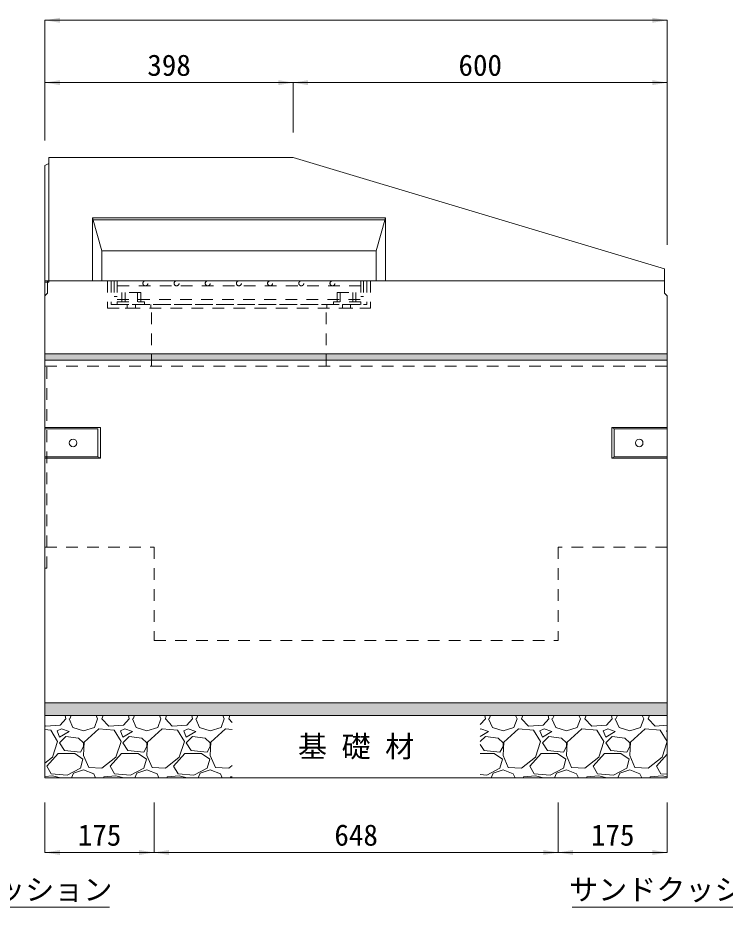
# Model space of a CAD drawing. Units: millimetres at full size. Extents: x 0 to 26200, y 7460 to 13400.
# Drawn here: x 1957 to 3092, y 10387 to 11814 of the extents above; entities that cross this region are included whole.
import ezdxf
from ezdxf.enums import TextEntityAlignment as Align

# ---------------------------------------------------------------- set-up
doc = ezdxf.new("R2010")
doc.units = ezdxf.units.MM
doc.header["$LTSCALE"] = 25
doc.linetypes.add('USER1', pattern=[1.35, 0.75, -0.6])
for name, color, linetype in [('ハッチング', 7, 'Continuous'), ('ハッチング_モルタル', 30, 'Continuous'), ('文字', 7, 'Continuous')]:
    doc.layers.add(name, color=color, linetype=linetype)
for name, color, linetype, lineweight in [('ハッチング_基礎', 150, 'Continuous', 9), ('側溝・本体', 7, 'Continuous', 9), ('寸法線', 7, 'Continuous', 9), ('引出線', 4, 'Continuous', 9), ('本体', 2, 'Continuous', 20), ('舗装・基礎', 7, 'Continuous', 5), ('補助線', 8, 'Continuous', 13), ('ｲﾝｻｰﾄ', 3, 'USER1', 9), ('ｸﾞﾚｰﾁﾝｸﾞ', 7, 'USER1', 5)]:
    doc.layers.add(name, color=color, linetype=linetype, lineweight=lineweight)
doc.styles.add('ＭＳ ゴシック', font='')
doc.styles.get('ＭＳ ゴシック').set_extended_font_data('MS Gothic')

# ---------------------------------------------------------------- blocks, each defined once
blk = doc.blocks.new('filled_arrow')
at = {"color": 0, "linetype": 'Continuous', "lineweight": -2}
blk.add_solid([(7.5, 1.25), (0, 0), (7.5, -1.25)], dxfattribs=at)

msp = doc.modelspace()

# ---------------------------------------------------------------- hatches: boundary and pattern name
at = {"layer": 'ハッチング'}
msp.add_hatch(color=256, dxfattribs=at).paths.add_polyline_path([(2001, 10715.09), (2001, 10695.09), (2999, 10695.09), (2999, 10715.09)])
at = {"layer": 'ハッチング_モルタル'}
msp.add_hatch(color=256, dxfattribs=at).paths.add_polyline_path([(2001, 11275.09), (2001, 11265.09), (2999, 11265.09), (2999, 11275.09)])

# ---------------------------------------------------------------- linework, layer by layer
at = {"layer": 'ハッチング_基礎'}
for p, q in [((2034.5, 10689.71), (2025.36, 10679.55)), ((2033.49, 10694.79), (2032.31, 10695.09)), ((2034.5, 10689.71), (2033.49, 10694.79)), ((2039.58, 10689.71), (2045.68, 10675.49)), ((2040.6, 10689.71), (2042.9, 10695.09)), ((2080.22, 10675.49), (2085.3, 10689.71)), ((2082.82, 10695.09), (2085.3, 10689.71)), ((2092.42, 10689.71), (2094.43, 10695.09)), ((2103.59, 10677.52), (2092.42, 10689.71)), ((2136.1, 10689.71), (2126.96, 10679.55)), ((2135.09, 10694.79), (2133.91, 10695.09)), ((2136.1, 10689.71), (2135.09, 10694.79)), ((2141.18, 10689.71), (2147.28, 10675.49)), ((2142.2, 10689.71), (2144.5, 10695.09)), ((2181.82, 10675.49), (2186.9, 10689.71)), ((2184.42, 10695.09), (2186.9, 10689.71)), ((2194.02, 10689.71), (2196.03, 10695.09)), ((2205.19, 10677.52), (2194.02, 10689.71)), ((2237.7, 10689.71), (2228.56, 10679.55)), ((2236.69, 10694.79), (2235.51, 10695.09)), ((2237.7, 10689.71), (2236.69, 10694.79)), ((2242.78, 10689.71), (2248.88, 10675.49)), ((2243.8, 10689.71), (2246.1, 10695.09)), ((2283.42, 10675.49), (2288.5, 10689.71)), ((2286.02, 10695.09), (2288.5, 10689.71)), ((2295.62, 10689.71), (2297.63, 10695.09)), ((2301, 10683.84), (2295.62, 10689.71)), ((2707.3, 10689.71), (2699, 10680.48)), ((2706.29, 10694.79), (2705.11, 10695.09)), ((2707.3, 10689.71), (2706.29, 10694.79)), ((2712.38, 10689.71), (2718.48, 10675.49)), ((2713.4, 10689.71), (2715.7, 10695.09)), ((2753.02, 10675.49), (2758.1, 10689.71)), ((2755.62, 10695.09), (2758.1, 10689.71)), ((2765.22, 10689.71), (2767.23, 10695.09)), ((2776.39, 10677.52), (2765.22, 10689.71)), ((2808.9, 10689.71), (2799.76, 10679.55)), ((2807.89, 10694.79), (2806.71, 10695.09)), ((2808.9, 10689.71), (2807.89, 10694.79)), ((2813.98, 10689.71), (2820.08, 10675.49)), ((2815, 10689.71), (2817.3, 10695.09)), ((2854.62, 10675.49), (2859.7, 10689.71)), ((2857.22, 10695.09), (2859.7, 10689.71)), ((2866.82, 10689.71), (2868.83, 10695.09)), ((2877.99, 10677.52), (2866.82, 10689.71)), ((2910.5, 10689.71), (2901.36, 10679.55)), ((2909.49, 10694.79), (2908.31, 10695.09)), ((2910.5, 10689.71), (2909.49, 10694.79)), ((2915.58, 10689.71), (2921.68, 10675.49)), ((2916.6, 10689.71), (2918.9, 10695.09)), ((2956.22, 10675.49), (2961.3, 10689.71)), ((2958.82, 10695.09), (2961.3, 10689.71)), ((2968.42, 10689.71), (2970.43, 10695.09)), ((2979.59, 10677.52), (2968.42, 10689.71)), ((2001.99, 10677.52), (2001, 10678.6)), ((2025.36, 10679.55), (2001.99, 10677.52)), ((2027.39, 10673.46), (2020.28, 10670.41)), ((2039.58, 10669.39), (2027.39, 10673.46)), ((2045.68, 10675.49), (2062.95, 10670.41)), ((2062.95, 10670.41), (2080.22, 10675.49)), ((2087.34, 10673.46), (2063.97, 10652.12)), ((2111.72, 10671.42), (2087.34, 10673.46)), ((2126.96, 10679.55), (2103.59, 10677.52)), ((2128.99, 10673.46), (2121.88, 10670.41)), ((2141.18, 10669.39), (2128.99, 10673.46)), ((2147.28, 10675.49), (2164.55, 10670.41)), ((2164.55, 10670.41), (2181.82, 10675.49)), ((2188.94, 10673.46), (2165.57, 10652.12)), ((2213.32, 10671.42), (2188.94, 10673.46)), ((2228.56, 10679.55), (2205.19, 10677.52)), ((2230.59, 10673.46), (2223.48, 10670.41)), ((2242.78, 10669.39), (2230.59, 10673.46)), ((2248.88, 10675.49), (2266.15, 10670.41)), ((2266.15, 10670.41), (2283.42, 10675.49)), ((2290.54, 10673.46), (2267.17, 10652.12)), ((2301, 10672.58), (2290.54, 10673.46)), ((2700.19, 10673.46), (2699, 10672.94)), ((2712.38, 10669.39), (2700.19, 10673.46)), ((2718.48, 10675.49), (2735.75, 10670.41)), ((2735.75, 10670.41), (2753.02, 10675.49)), ((2760.14, 10673.46), (2736.77, 10652.12)), ((2784.52, 10671.42), (2760.14, 10673.46)), ((2799.76, 10679.55), (2776.39, 10677.52)), ((2801.79, 10673.46), (2794.68, 10670.41)), ((2813.98, 10669.39), (2801.79, 10673.46)), ((2820.08, 10675.49), (2837.35, 10670.41)), ((2837.35, 10670.41), (2854.62, 10675.49)), ((2861.74, 10673.46), (2838.37, 10652.12)), ((2886.12, 10671.42), (2861.74, 10673.46)), ((2901.36, 10679.55), (2877.99, 10677.52)), ((2903.39, 10673.46), (2896.28, 10670.41)), ((2915.58, 10669.39), (2903.39, 10673.46)), ((2921.68, 10675.49), (2938.95, 10670.41)), ((2938.95, 10670.41), (2956.22, 10675.49)), ((2963.34, 10673.46), (2939.97, 10652.12)), ((2987.72, 10671.42), (2963.34, 10673.46)), ((2999, 10679.21), (2979.59, 10677.52)), ((2010.12, 10671.42), (2001, 10672.18)), ((2021.3, 10653.14), (2010.12, 10671.42)), ((2020.28, 10670.41), (2024.34, 10660.25)), ((2024.34, 10660.25), (2039.58, 10669.39)), ((2034.5, 10661.26), (2024.34, 10651.1)), ((2054.82, 10658.22), (2034.5, 10661.26)), ((2062.95, 10651.1), (2054.82, 10658.22)), ((2122.9, 10653.14), (2111.72, 10671.42)), ((2121.88, 10670.41), (2125.94, 10660.25)), ((2125.94, 10660.25), (2141.18, 10669.39)), ((2136.1, 10661.26), (2125.94, 10651.1)), ((2156.42, 10658.22), (2136.1, 10661.26)), ((2164.55, 10651.1), (2156.42, 10658.22)), ((2224.5, 10653.14), (2213.32, 10671.42)), ((2223.48, 10670.41), (2227.54, 10660.25)), ((2227.54, 10660.25), (2242.78, 10669.39)), ((2237.7, 10661.26), (2227.54, 10651.1)), ((2258.02, 10658.22), (2237.7, 10661.26)), ((2266.15, 10651.1), (2258.02, 10658.22)), ((2699, 10661.36), (2712.38, 10669.39)), ((2707.3, 10661.26), (2699, 10652.96)), ((2727.62, 10658.22), (2707.3, 10661.26)), ((2735.75, 10651.1), (2727.62, 10658.22)), ((2795.7, 10653.14), (2784.52, 10671.42)), ((2794.68, 10670.41), (2798.74, 10660.25)), ((2798.74, 10660.25), (2813.98, 10669.39)), ((2808.9, 10661.26), (2798.74, 10651.1)), ((2829.22, 10658.22), (2808.9, 10661.26)), ((2837.35, 10651.1), (2829.22, 10658.22)), ((2897.3, 10653.14), (2886.12, 10671.42)), ((2896.28, 10670.41), (2900.34, 10660.25)), ((2900.34, 10660.25), (2915.58, 10669.39)), ((2910.5, 10661.26), (2900.34, 10651.1)), ((2930.82, 10658.22), (2910.5, 10661.26)), ((2938.95, 10651.1), (2930.82, 10658.22)), ((2998.9, 10653.14), (2987.72, 10671.42)), ((2999, 10670.89), (2997.88, 10670.41)), ((2997.88, 10670.41), (2999, 10667.61)), ((2013.17, 10627.74), (2021.3, 10653.14)), ((2024.34, 10651.1), (2032.47, 10638.91)), ((2057.87, 10635.86), (2062.95, 10645.01)), ((2063.97, 10652.12), (2062.95, 10630.78)), ((2062.95, 10645.01), (2062.95, 10651.1)), ((2114.77, 10627.74), (2122.9, 10653.14)), ((2125.94, 10651.1), (2134.07, 10638.91)), ((2159.47, 10635.86), (2164.55, 10645.01)), ((2165.57, 10652.12), (2164.55, 10630.78)), ((2164.55, 10645.01), (2164.55, 10651.1)), ((2216.37, 10627.74), (2224.5, 10653.14)), ((2227.54, 10651.1), (2235.67, 10638.91)), ((2261.07, 10635.86), (2266.15, 10645.01)), ((2267.17, 10652.12), (2266.15, 10630.78)), ((2266.15, 10645.01), (2266.15, 10651.1)), ((2699, 10648.32), (2705.27, 10638.91)), ((2730.67, 10635.86), (2735.75, 10645.01)), ((2736.77, 10652.12), (2735.75, 10630.78)), ((2735.75, 10645.01), (2735.75, 10651.1)), ((2787.57, 10627.74), (2795.7, 10653.14)), ((2798.74, 10651.1), (2806.87, 10638.91)), ((2832.27, 10635.86), (2837.35, 10645.01)), ((2838.37, 10652.12), (2837.35, 10630.78)), ((2837.35, 10645.01), (2837.35, 10651.1)), ((2889.17, 10627.74), (2897.3, 10653.14)), ((2900.34, 10651.1), (2908.47, 10638.91)), ((2933.87, 10635.86), (2938.95, 10645.01)), ((2939.97, 10652.12), (2938.95, 10630.78)), ((2938.95, 10645.01), (2938.95, 10651.1)), ((2990.77, 10627.74), (2998.9, 10653.14)), ((2004.02, 10613.51), (2022.31, 10633.83)), ((2022.31, 10633.83), (2048.73, 10633.83)), ((2032.47, 10638.91), (2057.87, 10635.86)), ((2048.73, 10633.83), (2061.94, 10624.69)), ((2062.95, 10630.78), (2071.08, 10611.48)), ((2105.62, 10613.51), (2123.91, 10633.83)), ((2123.91, 10633.83), (2150.33, 10633.83)), ((2134.07, 10638.91), (2159.47, 10635.86)), ((2150.33, 10633.83), (2163.54, 10624.69)), ((2164.55, 10630.78), (2172.68, 10611.48)), ((2207.22, 10613.51), (2225.51, 10633.83)), ((2225.51, 10633.83), (2251.93, 10633.83)), ((2235.67, 10638.91), (2261.07, 10635.86)), ((2251.93, 10633.83), (2265.14, 10624.69)), ((2266.15, 10630.78), (2274.28, 10611.48)), ((2699, 10633.83), (2721.53, 10633.83)), ((2705.27, 10638.91), (2730.67, 10635.86)), ((2721.53, 10633.83), (2734.74, 10624.69)), ((2735.75, 10630.78), (2743.88, 10611.48)), ((2778.42, 10613.51), (2796.71, 10633.83)), ((2796.71, 10633.83), (2823.13, 10633.83)), ((2806.87, 10638.91), (2832.27, 10635.86)), ((2823.13, 10633.83), (2836.34, 10624.69)), ((2837.35, 10630.78), (2845.48, 10611.48)), ((2880.02, 10613.51), (2898.31, 10633.83)), ((2898.31, 10633.83), (2924.73, 10633.83)), ((2908.47, 10638.91), (2933.87, 10635.86)), ((2924.73, 10633.83), (2937.94, 10624.69)), ((2938.95, 10630.78), (2947.08, 10611.48)), ((2981.62, 10613.51), (2999, 10632.82)), ((2001, 10618.33), (2013.17, 10627.74)), ((2061.94, 10624.69), (2057.87, 10610.46)), ((2092.42, 10610.46), (2114.77, 10627.74)), ((2163.54, 10624.69), (2159.47, 10610.46)), ((2194.02, 10610.46), (2216.37, 10627.74)), ((2265.14, 10624.69), (2261.07, 10610.46)), ((2734.74, 10624.69), (2730.67, 10610.46)), ((2765.22, 10610.46), (2787.57, 10627.74)), ((2836.34, 10624.69), (2832.27, 10610.46)), ((2866.82, 10610.46), (2889.17, 10627.74)), ((2937.94, 10624.69), (2933.87, 10610.46)), ((2968.42, 10610.46), (2990.77, 10627.74)), ((2011.14, 10601.32), (2004.02, 10613.51)), ((2036.54, 10599.29), (2011.14, 10601.32)), ((2057.87, 10610.46), (2036.54, 10599.29)), ((2043.59, 10595.09), (2046.7, 10602.34)), ((2046.7, 10602.34), (2062.95, 10607.42)), ((2062.95, 10607.42), (2079.21, 10601.32)), ((2071.08, 10611.48), (2092.42, 10610.46)), ((2079.21, 10601.32), (2082.09, 10595.09)), ((2112.74, 10601.32), (2105.62, 10613.51)), ((2138.14, 10599.29), (2112.74, 10601.32)), ((2159.47, 10610.46), (2138.14, 10599.29)), ((2145.19, 10595.09), (2148.3, 10602.34)), ((2148.3, 10602.34), (2164.55, 10607.42)), ((2164.55, 10607.42), (2180.81, 10601.32)), ((2172.68, 10611.48), (2194.02, 10610.46)), ((2180.81, 10601.32), (2183.69, 10595.09)), ((2214.34, 10601.32), (2207.22, 10613.51)), ((2239.74, 10599.29), (2214.34, 10601.32)), ((2261.07, 10610.46), (2239.74, 10599.29)), ((2246.79, 10595.09), (2249.9, 10602.34)), ((2249.9, 10602.34), (2266.15, 10607.42)), ((2266.15, 10607.42), (2282.41, 10601.32)), ((2274.28, 10611.48), (2295.62, 10610.46)), ((2282.41, 10601.32), (2285.29, 10595.09)), ((2295.62, 10610.46), (2301, 10614.62)), ((2730.67, 10610.46), (2709.34, 10599.29)), ((2716.39, 10595.09), (2719.5, 10602.34)), ((2719.5, 10602.34), (2735.75, 10607.42)), ((2735.75, 10607.42), (2752.01, 10601.32)), ((2743.88, 10611.48), (2765.22, 10610.46)), ((2752.01, 10601.32), (2754.89, 10595.09)), ((2785.54, 10601.32), (2778.42, 10613.51)), ((2810.94, 10599.29), (2785.54, 10601.32)), ((2832.27, 10610.46), (2810.94, 10599.29)), ((2817.99, 10595.09), (2821.1, 10602.34)), ((2821.1, 10602.34), (2837.35, 10607.42)), ((2837.35, 10607.42), (2853.61, 10601.32)), ((2845.48, 10611.48), (2866.82, 10610.46)), ((2853.61, 10601.32), (2856.49, 10595.09)), ((2887.14, 10601.32), (2880.02, 10613.51)), ((2912.54, 10599.29), (2887.14, 10601.32)), ((2933.87, 10610.46), (2912.54, 10599.29)), ((2919.59, 10595.09), (2922.7, 10602.34)), ((2922.7, 10602.34), (2938.95, 10607.42)), ((2938.95, 10607.42), (2955.21, 10601.32)), ((2947.08, 10611.48), (2968.42, 10610.46)), ((2955.21, 10601.32), (2958.09, 10595.09)), ((2988.74, 10601.32), (2981.62, 10613.51)), ((2999, 10600.5), (2988.74, 10601.32)), ((2013.17, 10598.27), (2001, 10596.99)), ((2025.91, 10595.09), (2013.17, 10598.27)), ((2095.03, 10595.09), (2095.46, 10596.24)), ((2114.77, 10598.27), (2095.46, 10596.24)), ((2127.51, 10595.09), (2114.77, 10598.27)), ((2196.63, 10595.09), (2197.06, 10596.24)), ((2216.37, 10598.27), (2197.06, 10596.24)), ((2229.11, 10595.09), (2216.37, 10598.27)), ((2298.23, 10595.09), (2298.66, 10596.24)), ((2301, 10596.48), (2298.66, 10596.24)), ((2709.34, 10599.29), (2699, 10600.11)), ((2767.83, 10595.09), (2768.26, 10596.24)), ((2787.57, 10598.27), (2768.26, 10596.24)), ((2800.31, 10595.09), (2787.57, 10598.27)), ((2869.43, 10595.09), (2869.86, 10596.24)), ((2889.17, 10598.27), (2869.86, 10596.24)), ((2901.91, 10595.09), (2889.17, 10598.27)), ((2971.03, 10595.09), (2971.46, 10596.24)), ((2990.77, 10598.27), (2971.46, 10596.24)), ((2999, 10596.21), (2990.77, 10598.27))]:
    msp.add_line(p, q, dxfattribs=at)
at = {"layer": '側溝・本体'}
for p, q in [((2077, 11493.09), (2547, 11493.09)), ((2092, 11440.09), (2077, 11493.09)), ((2077, 11493.09), (2077, 11392.06)), ((2077.85, 11490.09), (2546.15, 11490.09)), ((2532, 11440.09), (2547, 11493.09)), ((2547, 11493.09), (2547, 11392.06)), ((2092, 11440.09), (2532, 11440.09)), ((2092, 11440.09), (2092, 11392.06)), ((2532, 11440.09), (2532, 11392.06)), ((2001, 11275.09), (2999, 11275.09))]:
    msp.add_line(p, q, dxfattribs=at)
at = {"layer": '側溝・本体', "linetype": 'USER1'}
for p, q in [((2172, 11255.09), (2172, 11348.09)), ((2452, 11255.09), (2452, 11348.09))]:
    msp.add_line(p, q, dxfattribs=at)
at = {"layer": '寸法線', "lineweight": 13}
for p, q in [((2999, 11810.09), (2001, 11810.09)), ((2001, 11617.09), (2001, 11810.09)), ((2999, 11450.03), (2999, 11810.09)), ((2001, 11710.09), (2399, 11710.09)), ((2001, 11617.09), (2001, 11710.09)), ((2399, 11630.09), (2399, 11710.09)), ((2399, 11710.09), (2999, 11710.09)), ((2399, 11630.09), (2399, 11710.09)), ((2999, 11450.03), (2999, 11710.09)), ((2001, 10555.09), (2001, 10475.09)), ((2176, 10555.09), (2176, 10475.09)), ((2176, 10555.09), (2176, 10475.09)), ((2824, 10555.08), (2824, 10475.09)), ((2824, 10555.08), (2824, 10475.09)), ((2999, 10555.08), (2999, 10475.09)), ((2176, 10475.09), (2001, 10475.09)), ((2824, 10475.09), (2176, 10475.09)), ((2824, 10475.09), (2999, 10475.09))]:
    msp.add_line(p, q, dxfattribs=at)
at = {"layer": '引出線'}
for points in [[(1518.05, 10695.08), (1726.17, 10387.31), (2104.39, 10387.31)], [(3481.95, 10695.08), (3224.43, 10387.31), (2846.21, 10387.31)]]:
    msp.add_lwpolyline(points, dxfattribs=at)
at = {"layer": '本体'}
for p, q in [((2007, 11590.09), (2399, 11590.09)), ((2007, 11389.89), (2007, 11590.09)), ((2399, 11590.09), (2994.5, 11411.38)), ((2007, 11580.09), (2001, 11577.09)), ((2001, 11255.09), (2001, 11577.09)), ((2994.5, 11411.43), (2994.5, 11372.08)), ((2005, 11392.09), (2001, 11392.09)), ((2007, 11389.89), (2001, 11389.89)), ((2005, 11392.09), (2994.5, 11392.09)), ((2005.5, 11392.08), (2994.5, 11392.08)), ((2999, 11255.09), (2999, 11368.08)), ((2001, 11265.09), (2999, 11265.09)), ((2001, 11265.09), (2001, 10715.09)), ((2999, 11265.09), (2999, 10715.08))]:
    msp.add_line(p, q, dxfattribs=at)
at = {"layer": '本体', "lineweight": 9}
for p, q in [((2005, 11372.08), (2005, 11392.09)), ((2005, 11372.08), (2001, 11368.08)), ((2994.5, 11372.08), (2999, 11368.08)), ((2001, 10715.09), (2999, 10715.09))]:
    msp.add_line(p, q, dxfattribs=at)
at = {"layer": '本体', "linetype": 'USER1', "lineweight": 5}
for p, q in [((2004, 10931.08), (2004, 11265.08)), ((2001, 10931.08), (2004, 10931.08))]:
    msp.add_line(p, q, dxfattribs=at)
at = {"layer": '本体', "linetype": 'USER1', "lineweight": 9}
msp.add_line((2001, 11255.09), (2999, 11255.09), dxfattribs=at)
at = {"layer": '本体', "lineweight": 5}
for p, q in [((2001, 11156.58), (2090, 11156.58)), ((2001, 11154.58), (2086, 11154.58)), ((2086, 11154.58), (2086, 11109.58)), ((2090, 11156.58), (2090, 11107.58)), ((2999, 11156.58), (2910, 11156.58)), ((2914, 11154.58), (2910, 11156.58)), ((2910, 11156.58), (2910, 11107.58)), ((2999, 11154.58), (2914, 11154.58)), ((2914, 11154.58), (2914, 11109.58)), ((2086, 11109.58), (2001, 11109.58)), ((2090, 11107.58), (2001, 11107.58)), ((2086, 11109.58), (2090, 11107.58)), ((2914, 11109.58), (2910, 11107.58)), ((2910, 11107.58), (2999, 11107.58)), ((2914, 11109.58), (2999, 11109.58))]:
    msp.add_line(p, q, dxfattribs=at)
at = {"layer": '本体', "linetype": 'USER1', "lineweight": 15}
for p, q in [((2001, 10965.08), (2176, 10965.08)), ((2176, 10965.08), (2176, 10815.09)), ((2999, 10965.08), (2824, 10965.08)), ((2824, 10965.08), (2824, 10815.09)), ((2176, 10815.09), (2824, 10815.09))]:
    msp.add_line(p, q, dxfattribs=at)
at = {"layer": '舗装・基礎', "color": 3, "lineweight": 13}
for p, q in [((2001, 10715.09), (2001, 10595.09)), ((2999, 10715.09), (2999, 10595.09)), ((2001, 10695.09), (2999, 10695.09)), ((2001, 10595.09), (2999, 10595.09))]:
    msp.add_line(p, q, dxfattribs=at)
at = {"layer": '補助線'}
for p, q in [((2129.5, 11348.09), (2149.5, 11348.09)), ((2474.5, 11348.09), (2494.5, 11348.09))]:
    msp.add_line(p, q, dxfattribs=at)
at = {"layer": 'ｲﾝｻｰﾄ', "linetype": 'Continuous', "lineweight": 5}
for centre in [(2046, 11132.08), (2954, 11132.08)]:
    msp.add_circle(centre, 6, dxfattribs=at)
at = {"layer": 'ｸﾞﾚｰﾁﾝｸﾞ'}
for p, q in [((2101, 11392.09), (2101, 11348.09)), ((2101, 11392.09), (2523, 11392.09)), ((2107, 11392.09), (2107, 11354.09)), ((2112, 11392.09), (2112, 11367.09)), ((2512, 11392.09), (2112, 11392.09)), ((2116.5, 11392.09), (2116.5, 11354.09)), ((2507.5, 11392.09), (2507.5, 11354.09)), ((2512, 11392.09), (2512, 11367.09)), ((2517, 11392.09), (2517, 11354.09)), ((2523, 11392.09), (2523, 11348.09)), ((2507.5, 11384.09), (2116.5, 11384.09)), ((2154.5, 11373.59), (2124.5, 11373.59)), ((2124.5, 11373.59), (2124.5, 11358.59)), ((2129.5, 11373.59), (2129.5, 11358.59)), ((2149.5, 11373.59), (2149.5, 11358.59)), ((2154.5, 11373.59), (2154.5, 11358.59)), ((2469.5, 11373.59), (2469.5, 11358.59)), ((2469.5, 11373.59), (2499.5, 11373.59)), ((2474.5, 11373.59), (2474.5, 11358.59)), ((2494.5, 11373.59), (2494.5, 11358.59)), ((2499.5, 11373.59), (2499.5, 11358.59)), ((2116.5, 11367.09), (2112, 11367.09)), ((2116.5, 11362.09), (2507.5, 11362.09)), ((2116.5, 11358.59), (2160.5, 11358.59)), ((2160.5, 11358.59), (2160.5, 11354.09)), ((2507.5, 11358.59), (2463.5, 11358.59)), ((2463.5, 11358.59), (2463.5, 11354.09)), ((2512, 11367.09), (2507.5, 11367.09)), ((2507.5, 11354.09), (2507.5, 11358.59)), ((2101, 11348.09), (2523, 11348.09)), ((2107, 11354.09), (2517, 11354.09)), ((2116.5, 11354.09), (2507.5, 11354.09)), ((2133, 11348.09), (2133, 11354.09)), ((2146, 11348.09), (2146, 11354.09)), ((2171, 11354.09), (2171, 11348.09)), ((2453, 11354.09), (2453, 11348.09)), ((2500.5, 11354.09), (2470.5, 11354.09)), ((2478, 11348.09), (2478, 11354.09)), ((2491, 11348.09), (2491, 11354.09))]:
    msp.add_line(p, q, dxfattribs=at)
at = {"layer": 'ｸﾞﾚｰﾁﾝｸﾞ', "lineweight": 9}
for centre in [(2162, 11388.09), (2212, 11388.09), (2262, 11388.09), (2312, 11388.09), (2362, 11388.09), (2412, 11388.09), (2462, 11388.09)]:
    msp.add_circle(centre, 4, dxfattribs=at)

# ---------------------------------------------------------------- block references
at = {"layer": '寸法線', "lineweight": 13, "xscale": 3.2, "yscale": 3.2}
for p in [(2001, 11810.09), (2001, 11710.09), (2399, 11710.09), (2001, 10475.09), (2176, 10475.09), (2824, 10475.09)]:
    msp.add_blockref('filled_arrow', p, dxfattribs=at)
at = {"layer": '寸法線', "lineweight": 13, "xscale": 3.2, "yscale": 3.2, "rotation": 180}
for p in [(2999, 11810.09), (2399, 11710.09), (2999, 11710.09), (2176, 10475.09), (2824, 10475.09), (2999, 10475.09)]:
    msp.add_blockref('filled_arrow', p, dxfattribs=at)

# ---------------------------------------------------------------- texts
at = {"layer": '寸法線', "style": 'ＭＳ ゴシック'}
for s, p in [('398', (2200, 11738.09)), ('600', (2699, 11738.09)), ('175', (2088.5, 10503.09)), ('648', (2500, 10503.09)), ('175', (2911.5, 10503.09))]:
    msp.add_text(s, height=34.18, dxfattribs=at).set_placement(p, align=Align.MIDDLE_CENTER)
at = {"layer": '引出線', "style": 'ＭＳ ゴシック'}
msp.add_text('サンドクッション', height=34.18, dxfattribs=at).set_placement((1736.17, 10432.71), align=Align.TOP_LEFT)
msp.add_text('サンドクッション', height=34.18, dxfattribs=at).set_placement((3214.43, 10432.71), align=Align.TOP_RIGHT)
at = {"layer": '文字', "style": 'ＭＳ ゴシック'}
msp.add_text('基 礎 材', height=34.18, dxfattribs=at).set_placement((2500, 10645.09), align=Align.MIDDLE_CENTER)

doc.saveas('drawing.dxf')
